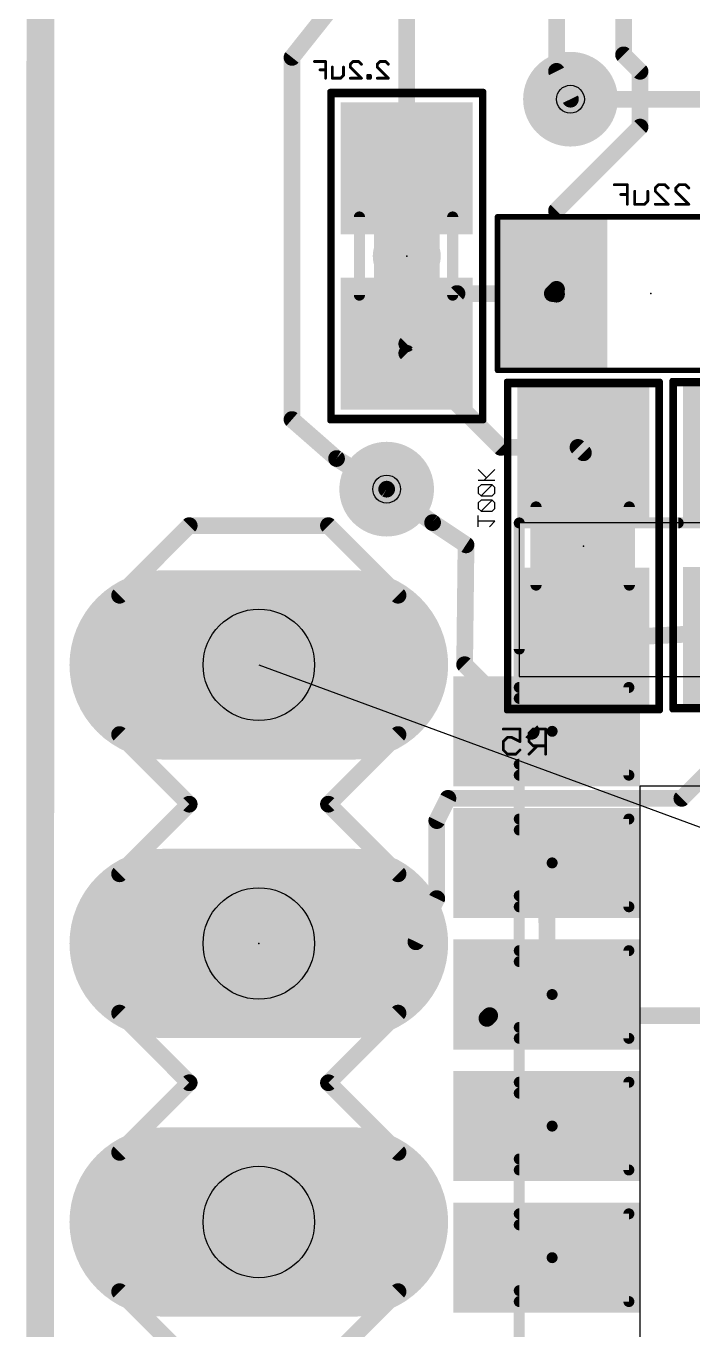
# Model space of a CAD drawing. Extents: x -10.2 to 81, y -3.9 to 69.4.
# Drawn here: x 47.1 to 53.19, y 13.29 to 25.18 of the extents above; entities that cross this region are included whole.
import ezdxf

# ---------------------------------------------------------------- set-up
doc = ezdxf.new("R2010")
doc.units = 0
for name, color, linetype in [('1', 22, 'CONTINUOUS'), ('16', 175, 'CONTINUOUS'), ('17', 82, 'CONTINUOUS'), ('18', 82, 'CONTINUOUS'), ('19', 53, 'CONTINUOUS'), ('20', 7, 'CONTINUOUS'), ('21', 253, 'CONTINUOUS'), ('22', 253, 'CONTINUOUS'), ('23', 7, 'CONTINUOUS'), ('24', 7, 'CONTINUOUS'), ('26', 253, 'CONTINUOUS'), ('28', 253, 'CONTINUOUS'), ('29', 253, 'CONTINUOUS'), ('30', 253, 'CONTINUOUS'), ('31', 253, 'CONTINUOUS'), ('32', 253, 'CONTINUOUS'), ('36', 253, 'CONTINUOUS'), ('40', 175, 'CONTINUOUS'), ('41', 22, 'CONTINUOUS'), ('44', 253, 'CONTINUOUS'), ('51', 253, 'CONTINUOUS'), ('52', 253, 'CONTINUOUS')]:
    doc.layers.add(name, color=color, linetype=linetype)

# ---------------------------------------------------------------- blocks, each defined once
blk = doc.blocks.new('RECT')
blk.add_solid([(-0.5, -0.5), (0.5, -0.5), (-0.5, 0.5), (0.5, 0.5)])
blk = doc.blocks.new('LONGP100')
at = {"const_width": 1}
blk.add_lwpolyline([(-0.5, 0), (0.5, 0)], dxfattribs=at)
at = {"const_width": 0.5}
for points in [[(-0.5, 0.25, 1), (-0.5, -0.25)], [(0.5, -0.25, 1), (0.5, 0.25)]]:
    blk.add_lwpolyline(points, format="xyb", dxfattribs=at)
blk = doc.blocks.new('ROUNDV')
at = {"const_width": 0.5}
blk.add_lwpolyline([(0, -0.25, 1), (0, 0.25, 1), (0, -0.25)], format="xyb", dxfattribs=at)

msp = doc.modelspace()

# ---------------------------------------------------------------- linework, layer by layer
at = {"layer": '1', "const_width": 0.1524}
for points in [[(47.2313, 8.2931), (47.2796, 61.656)], [(53.8226, 24.511), (52.07, 24.511)], [(50.3936, 20.955), (50.8127, 20.6502)], [(50.8127, 20.6502), (51.1175, 20.447)], [(51.1175, 20.447), (51.1048, 19.3548)], [(51.1048, 19.3548), (51.7127, 18.7469)], [(51.7127, 18.7469), (51.853, 18.7469)], [(53.086, 18.1356), (53.6973, 18.7469)], [(50.8508, 17.9324), (50.9524, 18.1356)], [(50.9524, 18.1356), (53.086, 18.1356)], [(50.8508, 17.2212), (50.8508, 17.9324)], [(51.8576, 16.129), (51.853, 17.5469)], [(50.6603, 16.8275), (50.8508, 17.2212)], [(49.2274, 16.8124), (50.2134, 16.8124)], [(50.2134, 16.8124), (50.6603, 16.8275)], [(51.308, 16.129), (51.3334, 16.1544)], [(51.308, 16.129), (51.8576, 16.129)], [(51.3334, 16.1544), (54.2036, 16.1544)]]:
    msp.add_lwpolyline(points, dxfattribs=at)
at = {"layer": '1', "const_width": 0.0762}
for points in [[(52.07, 24.5491, 1), (52.07, 24.4729)], [(50.416, 20.9858, 1), (50.3712, 20.9242)], [(50.8338, 20.6819, 1), (50.7916, 20.6185)], [(50.7903, 20.6194, 1), (50.8351, 20.681)], [(51.1556, 20.4466, 1), (51.0794, 20.4474)], [(51.0964, 20.4153, 1), (51.1386, 20.4787)], [(51.0667, 19.3552, 1), (51.1429, 19.3544)], [(51.1317, 19.3817, 1), (51.0779, 19.3279)], [(51.7127, 18.785, 1), (51.7127, 18.7088)], [(51.6858, 18.7199, 1), (51.7397, 18.7738)], [(51.853, 18.7088, 1), (51.853, 18.785)], [(50.9524, 18.1737, 1), (50.9524, 18.0975)], [(50.9865, 18.1186, 1), (50.9183, 18.1526)], [(53.0591, 18.1625, 1), (53.1129, 18.1087)], [(53.086, 18.0975, 1), (53.086, 18.1737)], [(50.8889, 17.9324, 1), (50.8127, 17.9324)], [(50.8167, 17.9494, 1), (50.8849, 17.9154)], [(51.8911, 17.547, 1), (51.8149, 17.5467)], [(50.8127, 17.2212, 1), (50.8889, 17.2212)], [(50.8851, 17.2046, 1), (50.8165, 17.2378)], [(49.2274, 16.8505, 1), (49.2274, 16.7743)], [(50.2121, 16.8504, 1), (50.2147, 16.7743)], [(50.2134, 16.7743, 1), (50.2134, 16.8505)], [(50.6616, 16.7894, 1), (50.659, 16.8656)], [(50.626, 16.8441, 1), (50.6946, 16.8109)], [(51.308, 16.1671, 1), (51.308, 16.0909)], [(51.2811, 16.1559, 1), (51.3349, 16.1021)], [(51.3334, 16.1925, 1), (51.3334, 16.1163)], [(51.3603, 16.1275, 1), (51.3065, 16.1813)], [(51.8576, 16.0909, 1), (51.8576, 16.1671)], [(51.8195, 16.1289, 1), (51.8957, 16.1291)]]:
    msp.add_lwpolyline(points, format="xyb", dxfattribs=at)
at = {"layer": '16', "const_width": 0.1524}
for points in [[(47.244, 9.398), (47.244, 61.722)], [(53.467, 29.845), (49.53, 24.892)], [(51.943, 24.765), (51.943, 25.7267)], [(52.5547, 25.8384), (52.5547, 24.9153)], [(50.5769, 23.8805), (50.5769, 25.4309)], [(49.53, 24.892), (49.53, 21.59)], [(52.5547, 24.9153), (52.705, 24.765)], [(52.07, 24.511), (51.943, 24.765)], [(52.705, 24.765), (52.705, 24.257)], [(52.705, 24.257), (51.943, 23.495)], [(51.943, 23.495), (51.943, 22.7773)], [(51.943, 22.7773), (51.9046, 22.7389)], [(51.0354, 22.7389), (50.5769, 22.2805)], [(51.9046, 22.7389), (51.0354, 22.7389)], [(51.943, 22.733), (51.816, 22.733)], [(51.9046, 22.7389), (51.9371, 22.7389)], [(51.9371, 22.7389), (51.943, 22.733)], [(50.5769, 22.2805), (50.5769, 22.1941)], [(50.5769, 22.1941), (51.435, 21.336)], [(49.53, 21.59), (49.9364, 21.2344)], [(51.435, 21.336), (52.1388, 21.336)], [(52.1388, 21.336), (52.1881, 21.2866)], [(49.9364, 21.2344), (50.3936, 20.955)], [(52.1881, 19.5866), (53.5, 19.6501)]]:
    msp.add_lwpolyline(points, dxfattribs=at)
at = {"layer": '16', "const_width": 0.0762}
for points in [[(49.5681, 24.892, 1), (49.4919, 24.892)], [(52.5817, 24.9422, 1), (52.5278, 24.8883)], [(49.5002, 24.9157, 1), (49.5598, 24.8683)], [(52.5166, 24.9153, 1), (52.5928, 24.9153)], [(51.9771, 24.782, 1), (51.9089, 24.748)], [(51.9049, 24.765, 1), (51.9811, 24.765)], [(52.7431, 24.765, 1), (52.6669, 24.765)], [(52.6781, 24.7381, 1), (52.7319, 24.7919)], [(52.0359, 24.494, 1), (52.1041, 24.528)], [(52.6669, 24.257, 1), (52.7431, 24.257)], [(52.7319, 24.2301, 1), (52.6781, 24.2839)], [(50.5388, 23.8805, 1), (50.615, 23.8805)], [(51.9811, 23.495, 1), (51.9049, 23.495)], [(51.9161, 23.5219, 1), (51.9699, 23.4681)], [(51.9699, 22.7504, 1), (51.9161, 22.8043)], [(51.0354, 22.777, 1), (51.0354, 22.7008)], [(51.0623, 22.7119, 1), (51.0084, 22.7658)], [(51.816, 22.7711, 1), (51.816, 22.6949)], [(51.8776, 22.7658, 1), (51.9315, 22.7119)], [(51.9046, 22.777, 1), (51.9046, 22.7008)], [(51.9641, 22.7658, 1), (51.9102, 22.7119)], [(51.9046, 22.7008, 1), (51.9046, 22.777)], [(51.9049, 22.7773, 1), (51.9811, 22.7773)], [(51.9161, 22.7061, 1), (51.9699, 22.7599)], [(51.9371, 22.7008, 1), (51.9371, 22.777)], [(51.943, 22.6949, 1), (51.943, 22.7711)], [(50.615, 22.2805, 1), (50.5388, 22.2805)], [(50.55, 22.3074, 1), (50.6039, 22.2535)], [(50.6039, 22.221, 1), (50.55, 22.1671)], [(50.5388, 22.1941, 1), (50.615, 22.1941)], [(49.5551, 21.6187, 1), (49.5049, 21.5613)], [(49.4919, 21.59, 1), (49.5681, 21.59)], [(51.435, 21.3741, 1), (51.435, 21.2979)], [(52.1657, 21.3629, 1), (52.1118, 21.3091)], [(52.1388, 21.2979, 1), (52.1388, 21.3741)], [(49.9563, 21.2669, 1), (49.9165, 21.2019)], [(49.9113, 21.2057, 1), (49.9615, 21.2631)], [(51.4081, 21.3091, 1), (51.4619, 21.3629)], [(52.1612, 21.2597, 1), (52.2151, 21.3136)], [(50.3737, 20.9225, 1), (50.4135, 20.9875)], [(52.1863, 19.6247, 1), (52.19, 19.5486)]]:
    msp.add_lwpolyline(points, format="xyb", dxfattribs=at)
at = {"layer": '19'}
msp.add_line((49.2274, 19.3524), (57.403, 16.3469), dxfattribs=at)
at = {"layer": '20'}
for points, const_width in [([(47.244, 61.6966), (47.2313, 8.3058)], 0.254), ([(47.498, 59.817), (47.498, 9.906)], 0.001)]:
    msp.add_lwpolyline(points, dxfattribs=dict(at, const_width=const_width))
at = {"layer": '21'}
for points, const_width in [([(47.9574, 19.9874), (48.5924, 20.6224)], 0.1524), ([(48.5924, 20.6224), (49.8624, 20.6224)], 0.1524), ([(49.8624, 20.6224), (50.4974, 19.9874)], 0.1524), ([(51.603, 19.4969), (51.603, 20.6469)], 0.1), ([(51.603, 20.6469), (53.053, 20.6469)], 0.1), ([(47.9574, 18.7174), (47.9574, 19.9874)], 0.1524), ([(50.4974, 19.9874), (50.4974, 18.7174)], 0.1524), ([(48.5924, 18.0824), (47.9574, 18.7174)], 0.1524), ([(50.4974, 18.7174), (49.8624, 18.0824)], 0.1524), ([(47.9574, 17.4474), (48.5924, 18.0824)], 0.1524), ([(49.8624, 18.0824), (50.4974, 17.4474)], 0.1524), ([(47.9574, 16.1774), (47.9574, 17.4474)], 0.1524), ([(50.4974, 17.4474), (50.4974, 16.1774)], 0.1524), ([(48.5924, 15.5424), (47.9574, 16.1774)], 0.1524), ([(50.4974, 16.1774), (49.8624, 15.5424)], 0.1524), ([(47.9574, 14.9074), (48.5924, 15.5424)], 0.1524), ([(49.8624, 15.5424), (50.4974, 14.9074)], 0.1524), ([(47.9574, 13.6374), (47.9574, 14.9074)], 0.1524), ([(50.4974, 14.9074), (50.4974, 13.6374)], 0.1524), ([(47.9574, 13.6374), (48.5924, 13.0024)], 0.1524), ([(49.8624, 13.0024), (50.4974, 13.6374)], 0.1524)]:
    msp.add_lwpolyline(points, dxfattribs=dict(at, const_width=const_width))
for points, const_width in [([(48.5924, 20.6605, 1), (48.5924, 20.5843)], 0.0762), ([(48.6193, 20.5954, 1), (48.5654, 20.6493)], 0.0762), ([(49.8893, 20.6493, 1), (49.8354, 20.5954)], 0.0762), ([(49.8624, 20.5843, 1), (49.8624, 20.6605)], 0.0762), ([(51.628, 20.6469, 1), (51.578, 20.6469)], 0.05), ([(51.603, 20.6719, 1), (51.603, 20.6219)], 0.05), ([(53.053, 20.6219, 1), (53.053, 20.6719)], 0.05), ([(47.9304, 20.0143, 1), (47.9843, 19.9604)], 0.0762), ([(47.9955, 19.9874, 1), (47.9193, 19.9874)], 0.0762), ([(50.5355, 19.9874, 1), (50.4593, 19.9874)], 0.0762), ([(50.4704, 19.9604, 1), (50.5243, 20.0143)], 0.0762), ([(51.578, 19.4969, 1), (51.628, 19.4969)], 0.05), ([(47.9843, 18.7443, 1), (47.9304, 18.6904)], 0.0762), ([(50.5243, 18.6904, 1), (50.4704, 18.7443)], 0.0762), ([(47.9193, 18.7174, 1), (47.9955, 18.7174)], 0.0762), ([(50.4593, 18.7174, 1), (50.5355, 18.7174)], 0.0762), ([(48.6193, 18.0554, 1), (48.5654, 18.1093)], 0.0762), ([(48.5654, 18.0554, 1), (48.6193, 18.1093)], 0.0762), ([(49.8893, 18.1093, 1), (49.8354, 18.0554)], 0.0762), ([(49.8354, 18.1093, 1), (49.8893, 18.0554)], 0.0762), ([(47.9304, 17.4743, 1), (47.9843, 17.4204)], 0.0762), ([(47.9955, 17.4474, 1), (47.9193, 17.4474)], 0.0762), ([(50.5355, 17.4474, 1), (50.4593, 17.4474)], 0.0762), ([(50.4704, 17.4204, 1), (50.5243, 17.4743)], 0.0762), ([(47.9843, 16.2043, 1), (47.9304, 16.1504)], 0.0762), ([(47.9193, 16.1774, 1), (47.9955, 16.1774)], 0.0762), ([(50.4593, 16.1774, 1), (50.5355, 16.1774)], 0.0762), ([(50.5243, 16.1504, 1), (50.4704, 16.2043)], 0.0762), ([(48.6193, 15.5154, 1), (48.5654, 15.5693)], 0.0762), ([(48.5654, 15.5154, 1), (48.6193, 15.5693)], 0.0762), ([(49.8893, 15.5693, 1), (49.8354, 15.5154)], 0.0762), ([(49.8354, 15.5693, 1), (49.8893, 15.5154)], 0.0762), ([(47.9955, 14.9074, 1), (47.9193, 14.9074)], 0.0762), ([(50.5355, 14.9074, 1), (50.4593, 14.9074)], 0.0762), ([(47.9304, 14.9343, 1), (47.9843, 14.8804)], 0.0762), ([(50.4704, 14.8804, 1), (50.5243, 14.9343)], 0.0762), ([(47.9843, 13.6643, 1), (47.9304, 13.6104)], 0.0762), ([(47.9193, 13.6374, 1), (47.9955, 13.6374)], 0.0762), ([(50.4593, 13.6374, 1), (50.5355, 13.6374)], 0.0762), ([(50.5243, 13.6104, 1), (50.4704, 13.6643)], 0.0762)]:
    msp.add_lwpolyline(points, format="xyb", dxfattribs=dict(at, const_width=const_width))
at = {"layer": '22'}
for points, const_width in [([(49.8769, 24.5805), (49.8769, 21.5805)], 0.0508), ([(51.2769, 24.5805), (49.8769, 24.5805)], 0.0508), ([(51.2769, 21.5805), (51.2769, 24.5805)], 0.0508), ([(51.4046, 23.4389), (51.4046, 22.0389)], 0.0508), ([(54.2046, 23.4389), (51.4046, 23.4389)], 0.0508), ([(50.5464, 23.0805), (50.6074, 23.0805)], 0.5588), ([(51.4046, 22.0389), (54.2046, 22.0389)], 0.0508), ([(51.4881, 21.9366), (51.4881, 18.9366)], 0.0508), ([(52.8881, 21.9366), (51.4881, 21.9366)], 0.0508), ([(52.8881, 18.9366), (52.8881, 21.9366)], 0.0508), ([(52.9985, 21.9447), (52.9985, 18.9447)], 0.0508), ([(54.3985, 21.9447), (52.9985, 21.9447)], 0.0508), ([(49.8769, 21.5805), (51.2769, 21.5805)], 0.0508), ([(51.4881, 18.9366), (52.8881, 18.9366)], 0.0508), ([(52.9985, 18.9447), (54.3985, 18.9447)], 0.0508)]:
    msp.add_lwpolyline(points, dxfattribs=dict(at, const_width=const_width))
for points, const_width in [([(49.8896, 24.5805, 1), (49.8642, 24.5805)], 0.0254), ([(49.8769, 24.5932, 1), (49.8769, 24.5678)], 0.0254), ([(51.2896, 24.5805, 1), (51.2642, 24.5805)], 0.0254), ([(51.2769, 24.5678, 1), (51.2769, 24.5932)], 0.0254), ([(51.4173, 23.4389, 1), (51.3919, 23.4389)], 0.0254), ([(51.4046, 23.4516, 1), (51.4046, 23.4262)], 0.0254), ([(50.5464, 23.2202, 1), (50.5464, 22.9408)], 0.2794), ([(50.6074, 22.9408, 1), (50.6074, 23.2202)], 0.2794), ([(51.4046, 22.0516, 1), (51.4046, 22.0262)], 0.0254), ([(51.3919, 22.0389, 1), (51.4173, 22.0389)], 0.0254), ([(51.5008, 21.9366, 1), (51.4754, 21.9366)], 0.0254), ([(51.4881, 21.9493, 1), (51.4881, 21.9239)], 0.0254), ([(52.9008, 21.9366, 1), (52.8754, 21.9366)], 0.0254), ([(52.8881, 21.9239, 1), (52.8881, 21.9493)], 0.0254), ([(53.0112, 21.9447, 1), (52.9858, 21.9447)], 0.0254), ([(52.9985, 21.9574, 1), (52.9985, 21.932)], 0.0254), ([(49.8769, 21.5932, 1), (49.8769, 21.5678)], 0.0254), ([(49.8642, 21.5805, 1), (49.8896, 21.5805)], 0.0254), ([(51.2642, 21.5805, 1), (51.2896, 21.5805)], 0.0254), ([(51.2769, 21.5678, 1), (51.2769, 21.5932)], 0.0254), ([(51.4881, 18.9493, 1), (51.4881, 18.9239)], 0.0254), ([(51.4754, 18.9366, 1), (51.5008, 18.9366)], 0.0254), ([(52.8754, 18.9366, 1), (52.9008, 18.9366)], 0.0254), ([(52.8881, 18.9239, 1), (52.8881, 18.9493)], 0.0254), ([(52.9985, 18.9574, 1), (52.9985, 18.932)], 0.0254), ([(52.9858, 18.9447, 1), (53.0112, 18.9447)], 0.0254)]:
    msp.add_lwpolyline(points, format="xyb", dxfattribs=dict(at, const_width=const_width))
at = {"layer": '23'}
msp.add_point((49.2274, 16.8124), dxfattribs=at)
at = {"layer": '24'}
for p in [(50.5769, 23.0805), (52.8046, 22.7389), (52.1881, 20.4366)]:
    msp.add_point(p, dxfattribs=at)
at = {"layer": '26', "const_width": 0.0254}
for points in [[(51.4574, 18.7673), (51.6099, 18.7673)], [(51.4955, 18.691), (51.4574, 18.6529)], [(51.5336, 18.691), (51.4955, 18.691)], [(51.6099, 18.6529), (51.5336, 18.691)], [(51.6099, 18.7673), (51.6099, 18.6529)], [(51.7294, 18.7673), (51.6912, 18.7292)], [(51.6912, 18.7292), (51.6912, 18.6529)], [(51.8438, 18.7673), (51.7294, 18.7673)], [(51.8438, 18.5385), (51.8438, 18.7673)], [(51.4574, 18.6529), (51.4574, 18.5766)], [(51.4574, 18.5766), (51.4955, 18.5385)], [(51.4955, 18.5385), (51.5718, 18.5385)], [(51.5718, 18.5385), (51.6099, 18.5766)], [(51.6912, 18.6529), (51.7294, 18.6148)], [(51.7675, 18.6148), (51.6912, 18.5385)], [(51.7294, 18.6148), (51.8438, 18.6148)]]:
    msp.add_lwpolyline(points, dxfattribs=at)
at = {"layer": '26', "const_width": 0.0127}
for points in [[(51.4574, 18.7736, 1), (51.4574, 18.7609)], [(51.4955, 18.6974, 1), (51.4955, 18.6847)], [(51.5, 18.6865, 1), (51.491, 18.6955)], [(51.5365, 18.6967, 1), (51.5308, 18.6853)], [(51.5336, 18.6847, 1), (51.5336, 18.6974)], [(51.6162, 18.7673, 1), (51.6035, 18.7673)], [(51.6099, 18.7609, 1), (51.6099, 18.7736)], [(51.6976, 18.7292, 1), (51.6849, 18.7292)], [(51.6868, 18.7336, 1), (51.6957, 18.7247)], [(51.7294, 18.7736, 1), (51.7294, 18.7609)], [(51.7339, 18.7628, 1), (51.7249, 18.7718)], [(51.8501, 18.7673, 1), (51.8374, 18.7673)], [(51.8438, 18.7609, 1), (51.8438, 18.7736)], [(51.4637, 18.6529, 1), (51.451, 18.6529)], [(51.4529, 18.6574, 1), (51.4619, 18.6484)], [(51.4619, 18.5811, 1), (51.4529, 18.5721)], [(51.451, 18.5766, 1), (51.4637, 18.5766)], [(51.4955, 18.5448, 1), (51.4955, 18.5321)], [(51.491, 18.534, 1), (51.5, 18.543)], [(51.5673, 18.543, 1), (51.5763, 18.534)], [(51.5718, 18.5321, 1), (51.5718, 18.5448)], [(51.6035, 18.6529, 1), (51.6162, 18.6529)], [(51.6144, 18.5721, 1), (51.6054, 18.5811)], [(51.6071, 18.6472, 1), (51.6127, 18.6586)], [(51.6957, 18.6574, 1), (51.6868, 18.6484)], [(51.6849, 18.6529, 1), (51.6976, 18.6529)], [(51.6868, 18.543, 1), (51.6957, 18.534)], [(51.7294, 18.6211, 1), (51.7294, 18.6084)], [(51.7249, 18.6103, 1), (51.7339, 18.6192)], [(51.772, 18.6103, 1), (51.763, 18.6192)], [(51.8438, 18.6084, 1), (51.8438, 18.6211)], [(51.8374, 18.5385, 1), (51.8501, 18.5385)]]:
    msp.add_lwpolyline(points, format="xyb", dxfattribs=at)
at = {"layer": '28'}
for p, q in [((51.3053, 21.0592), (51.229, 21.1355)), ((51.2799, 21.0338), (51.3816, 21.1355)), ((51.3816, 21.0338), (51.229, 21.0338)), ((51.2544, 20.9951), (51.229, 20.9697)), ((51.229, 20.9697), (51.229, 20.9189)), ((51.3561, 20.9951), (51.2544, 20.9951)), ((51.2544, 20.8935), (51.3561, 20.9951)), ((51.3816, 20.9697), (51.3561, 20.9951)), ((51.3816, 20.9189), (51.3816, 20.9697)), ((51.229, 20.9189), (51.2544, 20.8935)), ((51.2544, 20.8548), (51.229, 20.8294)), ((51.229, 20.8294), (51.229, 20.7785)), ((51.2544, 20.8935), (51.3561, 20.8935)), ((51.3561, 20.8548), (51.2544, 20.8548)), ((51.2544, 20.7531), (51.3561, 20.8548)), ((51.3561, 20.8935), (51.3816, 20.9189)), ((51.3816, 20.8294), (51.3561, 20.8548)), ((51.3816, 20.7785), (51.3816, 20.8294)), ((51.229, 20.7785), (51.2544, 20.7531)), ((51.229, 20.6128), (51.229, 20.7145)), ((51.2544, 20.7531), (51.3561, 20.7531)), ((51.3561, 20.7531), (51.3816, 20.7785)), ((51.3816, 20.6636), (51.229, 20.6636)), ((51.3307, 20.6128), (51.3816, 20.6636))]:
    msp.add_line(p, q, dxfattribs=at)
at = {"layer": '28', "const_width": 0.0254}
for points in [[(49.8364, 24.8548), (49.7347, 24.8548)], [(49.8364, 24.7023), (49.8364, 24.8548)], [(50.0621, 24.8294), (50.0875, 24.8548)], [(50.0875, 24.8548), (50.1384, 24.8548)], [(50.1384, 24.8548), (50.1638, 24.8294)], [(50.3077, 24.8294), (50.3331, 24.8548)], [(50.3331, 24.8548), (50.3839, 24.8548)], [(50.3839, 24.8548), (50.4094, 24.8294)], [(49.8364, 24.7785), (49.7855, 24.7785)], [(49.8984, 24.7023), (49.8984, 24.8039)], [(50.0001, 24.7277), (49.9747, 24.7023)], [(50.0001, 24.8039), (50.0001, 24.7277)], [(50.0621, 24.8039), (50.0621, 24.8294)], [(50.1638, 24.7023), (50.0621, 24.8039)], [(50.2457, 24.7277), (50.2202, 24.7277)], [(50.2202, 24.7277), (50.2202, 24.7023)], [(50.2457, 24.7023), (50.2457, 24.7277)], [(50.3077, 24.8039), (50.3077, 24.8294)], [(50.4094, 24.7023), (50.3077, 24.8039)], [(49.9747, 24.7023), (49.8984, 24.7023)], [(50.0621, 24.7023), (50.1638, 24.7023)], [(50.2202, 24.7023), (50.2457, 24.7023)], [(50.3077, 24.7023), (50.4094, 24.7023)], [(52.5883, 23.7307), (52.4696, 23.7307)], [(52.5883, 23.5527), (52.5883, 23.7307)], [(52.6567, 23.5527), (52.6567, 23.6714)], [(52.7754, 23.6714), (52.7754, 23.5824)], [(52.8438, 23.701), (52.8735, 23.7307)], [(52.8438, 23.6714), (52.8438, 23.701)], [(52.9625, 23.5527), (52.8438, 23.6714)], [(52.8735, 23.7307), (52.9328, 23.7307)], [(52.9328, 23.7307), (52.9625, 23.701)], [(53.0309, 23.701), (53.0606, 23.7307)], [(53.0309, 23.6714), (53.0309, 23.701)], [(53.1496, 23.5527), (53.0309, 23.6714)], [(53.0606, 23.7307), (53.1199, 23.7307)], [(53.1199, 23.7307), (53.1496, 23.701)], [(52.5883, 23.6417), (52.5289, 23.6417)], [(52.7457, 23.5527), (52.6567, 23.5527)], [(52.7754, 23.5824), (52.7457, 23.5527)], [(52.8438, 23.5527), (52.9625, 23.5527)], [(53.0309, 23.5527), (53.1496, 23.5527)]]:
    msp.add_lwpolyline(points, dxfattribs=at)
at = {"layer": '28', "const_width": 0.0127}
for points in [[(49.7347, 24.8611, 1), (49.7347, 24.8484)], [(49.8427, 24.8548, 1), (49.83, 24.8548)], [(49.8364, 24.8484, 1), (49.8364, 24.8611)], [(50.0875, 24.8611, 1), (50.0875, 24.8484)], [(50.092, 24.8503, 1), (50.083, 24.8593)], [(50.1429, 24.8593, 1), (50.1339, 24.8503)], [(50.1384, 24.8484, 1), (50.1384, 24.8611)], [(50.3331, 24.8611, 1), (50.3331, 24.8484)], [(50.3376, 24.8503, 1), (50.3286, 24.8593)], [(50.3884, 24.8593, 1), (50.3795, 24.8503)], [(50.3839, 24.8484, 1), (50.3839, 24.8611)], [(49.7855, 24.7849, 1), (49.7855, 24.7722)], [(49.8364, 24.7722, 1), (49.8364, 24.7849)], [(49.9047, 24.8039, 1), (49.892, 24.8039)], [(50.0064, 24.8039, 1), (49.9937, 24.8039)], [(49.9937, 24.7277, 1), (50.0064, 24.7277)], [(50.0046, 24.7232, 1), (49.9956, 24.7322)], [(50.0576, 24.8339, 1), (50.0666, 24.8249)], [(50.0666, 24.8084, 1), (50.0576, 24.7995)], [(50.0685, 24.8294, 1), (50.0558, 24.8294)], [(50.0558, 24.8039, 1), (50.0685, 24.8039)], [(50.1593, 24.8249, 1), (50.1683, 24.8339)], [(50.2202, 24.734, 1), (50.2202, 24.7213)], [(50.2266, 24.7277, 1), (50.2139, 24.7277)], [(50.252, 24.7277, 1), (50.2393, 24.7277)], [(50.2457, 24.7213, 1), (50.2457, 24.734)], [(50.314, 24.8294, 1), (50.3013, 24.8294)], [(50.3032, 24.8339, 1), (50.3122, 24.8249)], [(50.3122, 24.8084, 1), (50.3032, 24.7995)], [(50.3013, 24.8039, 1), (50.314, 24.8039)], [(50.4049, 24.8249, 1), (50.4139, 24.8339)], [(49.83, 24.7023, 1), (49.8427, 24.7023)], [(49.8984, 24.7086, 1), (49.8984, 24.6959)], [(49.892, 24.7023, 1), (49.9047, 24.7023)], [(49.9702, 24.7067, 1), (49.9791, 24.6978)], [(49.9747, 24.6959, 1), (49.9747, 24.7086)], [(50.0621, 24.7086, 1), (50.0621, 24.6959)], [(50.1593, 24.6978, 1), (50.1683, 24.7067)], [(50.1638, 24.6959, 1), (50.1638, 24.7086)], [(50.2202, 24.7086, 1), (50.2202, 24.6959)], [(50.2139, 24.7023, 1), (50.2266, 24.7023)], [(50.2393, 24.7023, 1), (50.252, 24.7023)], [(50.2457, 24.6959, 1), (50.2457, 24.7086)], [(50.3077, 24.7086, 1), (50.3077, 24.6959)], [(50.4049, 24.6978, 1), (50.4139, 24.7067)], [(50.4094, 24.6959, 1), (50.4094, 24.7086)], [(52.4696, 23.737, 1), (52.4696, 23.7243)], [(52.5946, 23.7307, 1), (52.5819, 23.7307)], [(52.5883, 23.7243, 1), (52.5883, 23.737)], [(52.6631, 23.6714, 1), (52.6504, 23.6714)], [(52.7817, 23.6714, 1), (52.769, 23.6714)], [(52.8393, 23.7055, 1), (52.8483, 23.6965)], [(52.8483, 23.6759, 1), (52.8393, 23.6669)], [(52.8502, 23.701, 1), (52.8375, 23.701)], [(52.8375, 23.6714, 1), (52.8502, 23.6714)], [(52.8735, 23.737, 1), (52.8735, 23.7243)], [(52.878, 23.7262, 1), (52.869, 23.7352)], [(52.9373, 23.7352, 1), (52.9283, 23.7262)], [(52.9328, 23.7243, 1), (52.9328, 23.737)], [(52.958, 23.6965, 1), (52.967, 23.7055)], [(53.0264, 23.7055, 1), (53.0354, 23.6965)], [(53.0354, 23.6759, 1), (53.0264, 23.6669)], [(53.0373, 23.701, 1), (53.0246, 23.701)], [(53.0246, 23.6714, 1), (53.0373, 23.6714)], [(53.0606, 23.737, 1), (53.0606, 23.7243)], [(53.0651, 23.7262, 1), (53.0561, 23.7352)], [(53.1244, 23.7352, 1), (53.1154, 23.7262)], [(53.1199, 23.7243, 1), (53.1199, 23.737)], [(53.1451, 23.6965, 1), (53.1541, 23.7055)], [(52.5289, 23.6481, 1), (52.5289, 23.6354)], [(52.5819, 23.5527, 1), (52.5946, 23.5527)], [(52.5883, 23.6354, 1), (52.5883, 23.6481)], [(52.6567, 23.5591, 1), (52.6567, 23.5464)], [(52.6504, 23.5527, 1), (52.6631, 23.5527)], [(52.7412, 23.5572, 1), (52.7502, 23.5482)], [(52.7457, 23.5464, 1), (52.7457, 23.5591)], [(52.769, 23.5824, 1), (52.7817, 23.5824)], [(52.7799, 23.5779, 1), (52.7709, 23.5869)], [(52.8438, 23.5591, 1), (52.8438, 23.5464)], [(52.958, 23.5482, 1), (52.967, 23.5572)], [(52.9625, 23.5464, 1), (52.9625, 23.5591)], [(53.0309, 23.5591, 1), (53.0309, 23.5464)], [(53.1451, 23.5482, 1), (53.1541, 23.5572)], [(53.1496, 23.5464, 1), (53.1496, 23.5591)]]:
    msp.add_lwpolyline(points, format="xyb", dxfattribs=at)
at = {"layer": '40', "const_width": 0.0508}
for points in [[(49.8939, 24.5535), (49.8939, 21.6075)], [(51.2599, 24.5535), (49.8939, 24.5535)], [(51.2599, 21.6075), (51.2599, 24.5535)], [(51.5051, 21.9096), (51.5051, 18.9636)], [(52.8711, 21.9096), (51.5051, 21.9096)], [(52.8711, 18.9636), (52.8711, 21.9096)], [(53.0155, 21.9177), (53.0155, 18.9717)], [(54.3815, 21.9177), (53.0155, 21.9177)], [(49.8939, 21.6075), (51.2599, 21.6075)], [(51.5051, 18.9636), (52.8711, 18.9636)], [(53.0155, 18.9717), (54.3815, 18.9717)]]:
    msp.add_lwpolyline(points, dxfattribs=at)
at = {"layer": '40', "const_width": 0.0254}
for points in [[(49.9066, 24.5535, 1), (49.8812, 24.5535)], [(49.8939, 24.5662, 1), (49.8939, 24.5408)], [(51.2726, 24.5535, 1), (51.2472, 24.5535)], [(51.2599, 24.5408, 1), (51.2599, 24.5662)], [(51.5178, 21.9096, 1), (51.4924, 21.9096)], [(51.5051, 21.9223, 1), (51.5051, 21.8969)], [(52.8838, 21.9096, 1), (52.8584, 21.9096)], [(52.8711, 21.8969, 1), (52.8711, 21.9223)], [(53.0282, 21.9177, 1), (53.0028, 21.9177)], [(53.0155, 21.9304, 1), (53.0155, 21.905)], [(49.8939, 21.6202, 1), (49.8939, 21.5948)], [(49.8812, 21.6075, 1), (49.9066, 21.6075)], [(51.2472, 21.6075, 1), (51.2726, 21.6075)], [(51.2599, 21.5948, 1), (51.2599, 21.6202)], [(51.5051, 18.9763, 1), (51.5051, 18.9509)], [(51.4924, 18.9636, 1), (51.5178, 18.9636)], [(52.8584, 18.9636, 1), (52.8838, 18.9636)], [(52.8711, 18.9509, 1), (52.8711, 18.9763)], [(53.0155, 18.9844, 1), (53.0155, 18.959)], [(53.0028, 18.9717, 1), (53.0282, 18.9717)]]:
    msp.add_lwpolyline(points, format="xyb", dxfattribs=at)
at = {"layer": '41'}
for p, q in [((51.603, 20.6469), (51.603, 19.2469)), ((53.303, 20.6469), (51.603, 20.6469)), ((51.603, 19.2469), (53.303, 19.2469)), ((56.853, 18.2469), (52.703, 18.2469)), ((52.703, 18.2469), (52.703, 12.2469))]:
    msp.add_line(p, q, dxfattribs=at)
at = {"layer": '44'}
for centre, radius in [((52.07, 24.511), 0.127), ((50.3936, 20.955), 0.127), ((49.2274, 19.3524), 0.508), ((49.2274, 16.8124), 0.508), ((49.2274, 14.2724), 0.508)]:
    msp.add_circle(centre, radius, dxfattribs=at)
at = {"layer": '51', "const_width": 0.1}
for points in [[(51.603, 13.1469), (51.603, 20.6469)], [(51.603, 20.6469), (53.403, 20.6469)], [(52.603, 19.1469), (51.603, 19.1469)], [(52.603, 18.3469), (52.603, 19.1469)], [(51.603, 18.3469), (52.603, 18.3469)], [(52.603, 17.9469), (51.603, 17.9469)], [(52.603, 17.1469), (52.603, 17.9469)], [(51.603, 17.1469), (52.603, 17.1469)], [(52.603, 16.7469), (51.603, 16.7469)], [(52.603, 15.9469), (52.603, 16.7469)], [(51.603, 15.9469), (52.603, 15.9469)], [(52.603, 15.5469), (51.603, 15.5469)], [(52.603, 14.7469), (52.603, 15.5469)], [(51.603, 14.7469), (52.603, 14.7469)], [(52.603, 14.3469), (51.603, 14.3469)], [(52.603, 13.5469), (52.603, 14.3469)], [(51.603, 13.5469), (52.603, 13.5469)]]:
    msp.add_lwpolyline(points, dxfattribs=at)
at = {"layer": '51'}
for points, const_width in [([(51.628, 20.6469, 1), (51.578, 20.6469)], 0.05), ([(51.603, 20.6719, 1), (51.603, 20.6219)], 0.05), ([(51.603, 19.1719, 1), (51.603, 19.1219)], 0.05), ([(52.628, 19.1469, 1), (52.578, 19.1469)], 0.05), ([(52.603, 19.1219, 1), (52.603, 19.1719)], 0.05), ([(51.903, 18.7469, 0.4142), (51.603, 19.0469)], 0.1), ([(51.603, 19.0719, 1), (51.603, 19.0219)], 0.05), ([(51.603, 18.4469, 0.4142), (51.903, 18.7469)], 0.1), ([(51.928, 18.7469, 1), (51.878, 18.7469)], 0.05), ([(51.878, 18.7469, 1), (51.928, 18.7469)], 0.05), ([(51.603, 18.4719, 1), (51.603, 18.4219)], 0.05), ([(51.603, 18.3719, 1), (51.603, 18.3219)], 0.05), ([(52.578, 18.3469, 1), (52.628, 18.3469)], 0.05), ([(52.603, 18.3219, 1), (52.603, 18.3719)], 0.05), ([(51.603, 17.9719, 1), (51.603, 17.9219)], 0.05), ([(52.628, 17.9469, 1), (52.578, 17.9469)], 0.05), ([(52.603, 17.9219, 1), (52.603, 17.9719)], 0.05), ([(51.903, 17.5469, 0.4142), (51.603, 17.8469)], 0.1), ([(51.603, 17.8719, 1), (51.603, 17.8219)], 0.05), ([(51.603, 17.2469, 0.4142), (51.903, 17.5469)], 0.1), ([(51.928, 17.5469, 1), (51.878, 17.5469)], 0.05), ([(51.878, 17.5469, 1), (51.928, 17.5469)], 0.05), ([(51.603, 17.2719, 1), (51.603, 17.2219)], 0.05), ([(51.603, 17.1719, 1), (51.603, 17.1219)], 0.05), ([(52.578, 17.1469, 1), (52.628, 17.1469)], 0.05), ([(52.603, 17.1219, 1), (52.603, 17.1719)], 0.05), ([(51.603, 16.7719, 1), (51.603, 16.7219)], 0.05), ([(52.628, 16.7469, 1), (52.578, 16.7469)], 0.05), ([(52.603, 16.7219, 1), (52.603, 16.7719)], 0.05), ([(51.903, 16.3469, 0.4142), (51.603, 16.6469)], 0.1), ([(51.603, 16.6719, 1), (51.603, 16.6219)], 0.05), ([(51.603, 16.0469, 0.4142), (51.903, 16.3469)], 0.1), ([(51.928, 16.3469, 1), (51.878, 16.3469)], 0.05), ([(51.878, 16.3469, 1), (51.928, 16.3469)], 0.05), ([(51.603, 16.0719, 1), (51.603, 16.0219)], 0.05), ([(51.603, 15.9719, 1), (51.603, 15.9219)], 0.05), ([(52.578, 15.9469, 1), (52.628, 15.9469)], 0.05), ([(52.603, 15.9219, 1), (52.603, 15.9719)], 0.05), ([(51.603, 15.5719, 1), (51.603, 15.5219)], 0.05), ([(52.628, 15.5469, 1), (52.578, 15.5469)], 0.05), ([(52.603, 15.5219, 1), (52.603, 15.5719)], 0.05), ([(51.903, 15.1469, 0.4142), (51.603, 15.4469)], 0.1), ([(51.603, 15.4719, 1), (51.603, 15.4219)], 0.05), ([(51.603, 14.8469, 0.4142), (51.903, 15.1469)], 0.1), ([(51.928, 15.1469, 1), (51.878, 15.1469)], 0.05), ([(51.878, 15.1469, 1), (51.928, 15.1469)], 0.05), ([(51.603, 14.8719, 1), (51.603, 14.8219)], 0.05), ([(51.603, 14.7719, 1), (51.603, 14.7219)], 0.05), ([(52.578, 14.7469, 1), (52.628, 14.7469)], 0.05), ([(52.603, 14.7219, 1), (52.603, 14.7719)], 0.05), ([(51.603, 14.3719, 1), (51.603, 14.3219)], 0.05), ([(52.628, 14.3469, 1), (52.578, 14.3469)], 0.05), ([(52.603, 14.3219, 1), (52.603, 14.3719)], 0.05), ([(51.903, 13.9469, 0.4142), (51.603, 14.2469)], 0.1), ([(51.603, 14.2719, 1), (51.603, 14.2219)], 0.05), ([(51.603, 13.6469, 0.4142), (51.903, 13.9469)], 0.1), ([(51.928, 13.9469, 1), (51.878, 13.9469)], 0.05), ([(51.878, 13.9469, 1), (51.928, 13.9469)], 0.05), ([(51.603, 13.6719, 1), (51.603, 13.6219)], 0.05), ([(51.603, 13.5719, 1), (51.603, 13.5219)], 0.05), ([(52.578, 13.5469, 1), (52.628, 13.5469)], 0.05), ([(52.603, 13.5219, 1), (52.603, 13.5719)], 0.05)]:
    msp.add_lwpolyline(points, format="xyb", dxfattribs=dict(at, const_width=const_width))
at = {"layer": '52', "const_width": 0.1016}
for points in [[(50.1449, 23.4365), (50.1449, 22.7245)], [(50.9959, 23.4365), (50.9959, 22.7245)], [(51.7561, 20.7926), (51.7561, 20.0806)], [(52.6071, 20.7926), (52.6071, 20.0806)]]:
    msp.add_lwpolyline(points, dxfattribs=at)
at = {"layer": '52', "const_width": 0.0508}
for points in [[(50.1703, 23.4365, 1), (50.1195, 23.4365)], [(51.0213, 23.4365, 1), (50.9705, 23.4365)], [(50.1195, 22.7245, 1), (50.1703, 22.7245)], [(50.9705, 22.7245, 1), (51.0213, 22.7245)], [(51.7815, 20.7926, 1), (51.7307, 20.7926)], [(52.6325, 20.7926, 1), (52.5817, 20.7926)], [(51.7307, 20.0806, 1), (51.7815, 20.0806)], [(52.5817, 20.0806, 1), (52.6325, 20.0806)]]:
    msp.add_lwpolyline(points, format="xyb", dxfattribs=at)

# ---------------------------------------------------------------- block references
at = {"layer": '1', "xscale": 1.5, "yscale": 0.8}
for p in [(51.853, 18.7469), (51.853, 17.5469), (51.853, 16.3469), (51.853, 15.1469), (51.853, 13.9469)]:
    msp.add_blockref('RECT', p, dxfattribs=at)
at = {"layer": '16', "rotation": 270}
for p in [(50.5769, 23.8805), (50.5769, 22.2805)]:
    msp.add_blockref('RECT', p, dxfattribs=at)
at = {"layer": '16', "xscale": 0.8, "yscale": 1.2, "rotation": 180}
msp.add_blockref('RECT', (51.9046, 22.7389), dxfattribs=at)
at = {"layer": '16', "xscale": 1.1, "rotation": 270}
for p in [(52.1881, 21.2866), (52.1881, 19.5866)]:
    msp.add_blockref('RECT', p, dxfattribs=at)
at = {"layer": '17', "xscale": 1.524, "yscale": 1.524, "rotation": 180}
for p in [(49.2274, 19.3524), (49.2274, 19.3524), (49.2274, 16.8124), (49.2274, 16.8124), (49.2274, 14.2724), (49.2274, 14.2724)]:
    msp.add_blockref('LONGP100', p, dxfattribs=at)
at = {"layer": '18', "xscale": 0.6604, "yscale": 0.6604}
for p in [(52.07, 24.511), (52.07, 24.511), (50.3936, 20.955), (50.3936, 20.955)]:
    msp.add_blockref('ROUNDV', p, dxfattribs=at)
at = {"layer": '22', "xscale": 0.4572, "yscale": 0.762, "rotation": 270}
msp.add_blockref('RECT', (52.1881, 20.4366), dxfattribs=at)
at = {"layer": '29'}
for name, p, xscale, yscale in [('ROUNDV', (52.07, 24.511), 0.8636, 0.8636), ('ROUNDV', (50.3936, 20.955), 0.8636, 0.8636), ('RECT', (51.853, 18.7469), 1.7032, 1.0032), ('RECT', (51.853, 17.5469), 1.7032, 1.0032), ('RECT', (51.853, 16.3469), 1.7032, 1.0032), ('RECT', (51.853, 15.1469), 1.7032, 1.0032), ('RECT', (51.853, 13.9469), 1.7032, 1.0032)]:
    msp.add_blockref(name, p, dxfattribs=dict(at, xscale=xscale, yscale=yscale))
at = {"layer": '29', "xscale": 1.7272, "yscale": 1.7272, "rotation": 180}
for p in [(49.2274, 19.3524), (49.2274, 16.8124), (49.2274, 14.2724)]:
    msp.add_blockref('LONGP100', p, dxfattribs=at)
at = {"layer": '30', "xscale": 0.8636, "yscale": 0.8636}
for p in [(52.07, 24.511), (50.3936, 20.955)]:
    msp.add_blockref('ROUNDV', p, dxfattribs=at)
at = {"layer": '30'}
for name, p, xscale, yscale, rotation in [('RECT', (50.5769, 23.8805), 1.2032, 1.2032, 270), ('RECT', (51.9046, 22.7389), 1.0032, 1.4032, 180), ('RECT', (50.5769, 22.2805), 1.2032, 1.2032, 270), ('RECT', (52.1881, 21.2866), 1.3032, 1.2032, 270), ('RECT', (53.6985, 21.2947), 1.3032, 1.2032, 270), ('LONGP100', (49.2274, 19.3524), 1.7272, 1.7272, 180), ('RECT', (52.1881, 19.5866), 1.3032, 1.2032, 270), ('RECT', (53.6985, 19.5947), 1.3032, 1.2032, 270), ('LONGP100', (49.2274, 16.8124), 1.7272, 1.7272, 180), ('LONGP100', (49.2274, 14.2724), 1.7272, 1.7272, 180)]:
    msp.add_blockref(name, p, dxfattribs=dict(at, xscale=xscale, yscale=yscale, rotation=rotation))
at = {"layer": '31', "xscale": 1.5, "yscale": 0.8}
for p in [(51.853, 18.7469), (51.853, 17.5469), (51.853, 16.3469), (51.853, 15.1469), (51.853, 13.9469)]:
    msp.add_blockref('RECT', p, dxfattribs=at)
at = {"layer": '32', "rotation": 270}
for p in [(50.5769, 23.8805), (50.5769, 22.2805)]:
    msp.add_blockref('RECT', p, dxfattribs=at)
at = {"layer": '32', "xscale": 0.8, "yscale": 1.2, "rotation": 180}
msp.add_blockref('RECT', (51.9046, 22.7389), dxfattribs=at)
at = {"layer": '32', "xscale": 1.1, "rotation": 270}
for p in [(52.1881, 21.2866), (52.1881, 19.5866)]:
    msp.add_blockref('RECT', p, dxfattribs=at)
at = {"layer": '36', "xscale": 0.3998, "yscale": 0.6, "rotation": 270}
for p in [(50.5769, 23.0805), (52.1881, 20.4366)]:
    msp.add_blockref('RECT', p, dxfattribs=at)
at = {"layer": '51', "xscale": 0.508, "yscale": 0.508, "rotation": 90}
for p in [(49.2274, 19.3524), (49.2274, 16.8124), (49.2274, 14.2724)]:
    msp.add_blockref('RECT', p, dxfattribs=at)
at = {"layer": '52', "xscale": 0.5001, "yscale": 0.95, "rotation": 270}
for p in [(50.5718, 23.6686), (50.5718, 22.5002), (52.183, 21.0248), (52.183, 19.8564)]:
    msp.add_blockref('RECT', p, dxfattribs=at)

doc.saveas('drawing.dxf')
